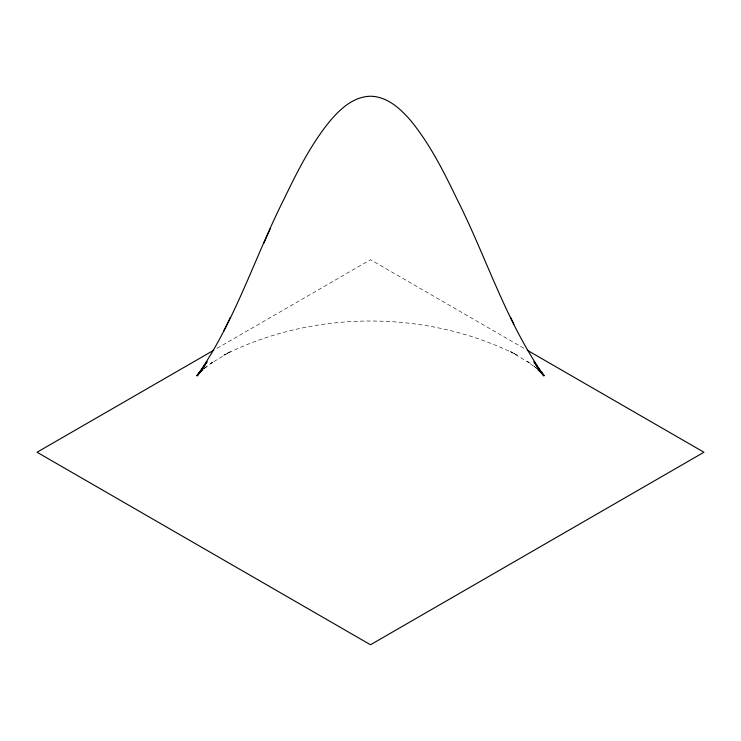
<?xml version="1.0" encoding="UTF-8"?>
<svg xmlns="http://www.w3.org/2000/svg" width="741" height="741" viewBox="0 0 741 741"><rect width="100%" height="100%" fill="white"/><g stroke="black" fill="none" stroke-linecap="round" stroke-linejoin="round"><path stroke-width="0.56" stroke-dasharray="3.71 2.78" d="M204.609 368.249L213.779 361.349L210.444 363.664L230.451 351.567L223.782 355.152C313.888 309.636 427.112 309.636 517.218 355.152L510.549 351.567L530.556 363.664L527.222 361.349L537.225 368.814M203.775 368.814L207.109 366.165L204.609 368.175M217.113 348.289L370.5 259.73L523.887 348.289M536.391 368.175L533.89 366.239L536.391 368.249"/><path stroke-width="1.11" d="M537.225 367.027L543.894 375.557C506.084 321.9 486.578 257.84 457.197 199.514C443.878 171.931 430.049 144.152 410.514 120.348C400.26 108.547 387.071 96.478 370.5 96.237C352.049 96.663 337.905 111.03 327.151 124.553C309.321 147.394 296.354 173.524 283.803 199.514C254.422 257.84 234.925 321.89 197.106 375.557L203.775 367.027M270.465 228.293L263.796 243.196M230.451 317.278L223.782 331.014M203.775 366.878L207.109 361.691L200.441 371.769L197.106 375.391L202.941 369.666M200.441 371.704L197.106 375.946L203.775 366.851M213.779 350.215L37.05 452.242L370.5 644.763L703.95 452.242L527.222 350.215M538.059 369.666L543.894 375.391L538.059 369.62L540.56 371.825L533.89 361.691L537.225 366.878M540.56 371.611L543.894 375.946L537.225 366.851M510.549 317.278L513.883 324.262"/></g></svg>
